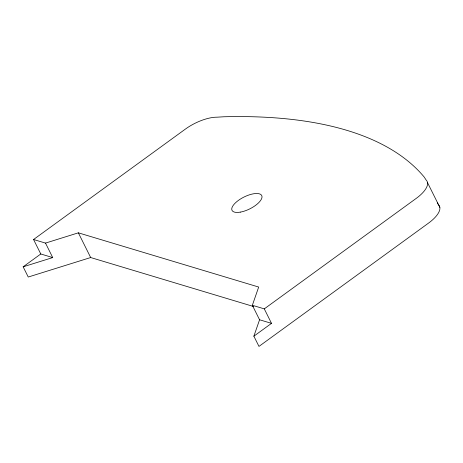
<?xml version="1.0" encoding="UTF-8"?>
<svg xmlns="http://www.w3.org/2000/svg" width="463" height="463" viewBox="0 0 463 463"><rect width="100%" height="100%" fill="white"/><g stroke="black" fill="none" stroke-linecap="round" stroke-linejoin="round"><path stroke-width="0.69" d="M252.352 305.285L258.684 287.048L78.357 232.831L45.501 243.092L33.562 239.504L185.449 129.055A28.498 11.315 -26.5 0 1 217.049 117.185L223.907 116.769A650.833 258.476 -26.5 0 1 424.131 176.97L426.168 180.061A28.498 11.315 -26.5 0 1 416.179 198.43L264.292 308.873L252.352 305.285L259.569 319.771L253.874 336.179L258.973 346.405L428.495 223.131A28.498 11.315 -26.5 0 0 438.484 204.768L437.286 202.91M253.73 306.564L90.673 257.538L28.249 277.03L23.15 266.81L40.785 253.984L52.724 257.578L45.501 243.092M253.874 336.179L271.509 323.359L264.292 308.873M23.15 266.81L52.724 257.578M259.569 319.771L271.509 323.359M427.534 182.682L439.85 207.383M78.357 232.831L90.673 257.538M33.562 239.504L40.785 253.984M240.268 212.135A16.599 6.592 -26.5 0 0 261.983 196.341A16.599 6.592 -26.5 0 0 238.393 200.41A16.599 6.592 -26.5 0 0 240.268 212.135"/></g></svg>
